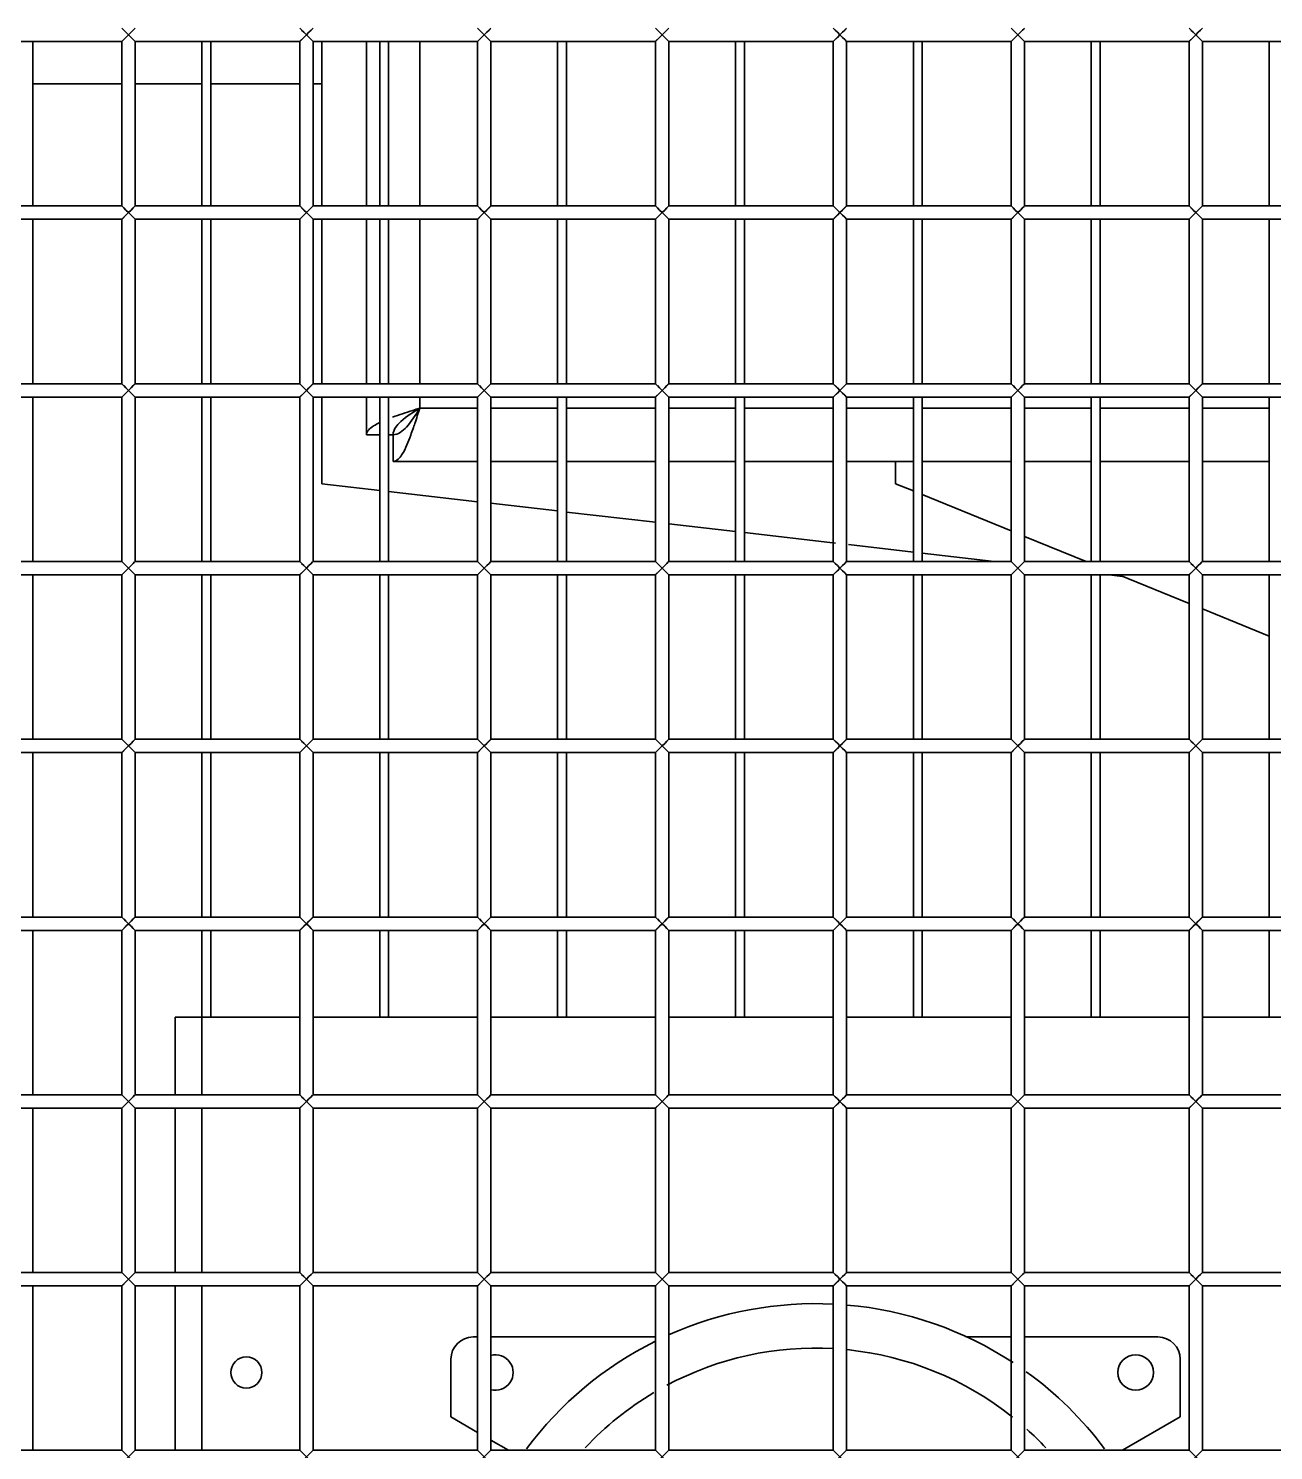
# Model space of a CAD drawing. Header units: millimetres. Extents: x 32496 to 166256, y 3504 to 23939.
# Drawn here: x 44707.6 to 44987.6, y 12470 to 12790 of the extents above; entities that cross this region are included whole.
import ezdxf

# ---------------------------------------------------------------- set-up
doc = ezdxf.new("R2010")
doc.units = ezdxf.units.MM
doc.layers.get('0').update_dxf_attribs({"lineweight": 35})

msp = doc.modelspace()

# ---------------------------------------------------------------- linework, layer by layer
at = {"linetype": 'Continuous'}
for p, q in [((44728.64, 12787.075), (44731.64, 12790.075)), ((44728.64, 12790.075), (44731.64, 12787.075)), ((44728.756, 12787.192), (44729.55, 12787.986)), ((44729.55, 12787.986), (44730.14, 12788.575)), ((44768.64, 12787.075), (44771.64, 12790.075)), ((44768.64, 12790.075), (44771.64, 12787.075)), ((44768.756, 12787.192), (44769.55, 12787.986)), ((44769.55, 12787.986), (44770.14, 12788.575)), ((44808.64, 12787.075), (44811.64, 12790.075)), ((44808.64, 12790.075), (44811.64, 12787.075)), ((44808.756, 12787.192), (44809.55, 12787.986)), ((44809.55, 12787.986), (44810.14, 12788.575)), ((44848.64, 12787.075), (44851.64, 12790.075)), ((44848.64, 12790.075), (44851.64, 12787.075)), ((44848.756, 12787.192), (44849.55, 12787.986)), ((44849.55, 12787.986), (44850.14, 12788.575)), ((44888.64, 12787.075), (44891.64, 12790.075)), ((44888.64, 12790.075), (44891.64, 12787.075)), ((44888.756, 12787.192), (44889.55, 12787.986)), ((44889.55, 12787.986), (44890.14, 12788.575)), ((44928.64, 12787.075), (44931.64, 12790.075)), ((44928.64, 12790.075), (44931.64, 12787.075)), ((44928.756, 12787.192), (44929.55, 12787.986)), ((44929.55, 12787.986), (44930.14, 12788.575)), ((44968.64, 12787.075), (44971.64, 12790.075)), ((44968.64, 12790.075), (44971.64, 12787.075)), ((44968.756, 12787.192), (44969.55, 12787.986)), ((44969.55, 12787.986), (44970.14, 12788.575)), ((44691.64, 12787.075), (44728.64, 12787.075)), ((44708.64, 12750.075), (44708.64, 12787.075)), ((44728.64, 12787.075), (44728.64, 12750.075)), ((44731.64, 12787.075), (44731.64, 12750.075)), ((44731.64, 12787.075), (44768.64, 12787.075)), ((44746.64, 12750.075), (44746.64, 12787.075)), ((44748.64, 12750.075), (44748.64, 12787.075)), ((44768.64, 12787.075), (44768.64, 12750.075)), ((44771.64, 12787.075), (44771.64, 12750.075)), ((44771.64, 12787.075), (44808.64, 12787.075)), ((44773.64, 12787.075), (44773.64, 12750.075)), ((44783.64, 12750.075), (44783.64, 12787.075)), ((44786.64, 12750.075), (44786.64, 12787.075)), ((44788.64, 12750.075), (44788.64, 12787.075)), ((44795.64, 12787.075), (44795.64, 12750.075)), ((44808.64, 12787.075), (44808.64, 12750.075)), ((44811.64, 12787.075), (44811.64, 12750.075)), ((44811.64, 12787.075), (44848.64, 12787.075)), ((44826.64, 12750.075), (44826.64, 12787.075)), ((44828.64, 12750.075), (44828.64, 12787.075)), ((44848.64, 12787.075), (44848.64, 12750.075)), ((44851.64, 12787.075), (44851.64, 12750.075)), ((44851.64, 12787.075), (44888.64, 12787.075)), ((44866.64, 12750.075), (44866.64, 12787.075)), ((44868.64, 12750.075), (44868.64, 12787.075)), ((44888.64, 12787.075), (44888.64, 12750.075)), ((44891.64, 12787.075), (44891.64, 12750.075)), ((44891.64, 12787.075), (44928.64, 12787.075)), ((44906.64, 12750.075), (44906.64, 12787.075)), ((44908.64, 12750.075), (44908.64, 12787.075)), ((44928.64, 12787.075), (44928.64, 12750.075)), ((44931.64, 12787.075), (44931.64, 12750.075)), ((44931.64, 12787.075), (44968.64, 12787.075)), ((44946.64, 12750.075), (44946.64, 12787.075)), ((44948.64, 12750.075), (44948.64, 12787.075)), ((44968.64, 12787.075), (44968.64, 12750.075)), ((44971.64, 12787.075), (44971.64, 12750.075)), ((44971.64, 12787.075), (45008.64, 12787.075)), ((44986.64, 12750.075), (44986.64, 12787.075)), ((44708.64, 12777.575), (44728.64, 12777.575)), ((44731.64, 12777.575), (44746.64, 12777.575)), ((44748.64, 12777.575), (44768.64, 12777.575)), ((44771.64, 12777.575), (44773.64, 12777.575)), ((44691.64, 12750.075), (44728.64, 12750.075)), ((44728.64, 12747.075), (44731.64, 12750.075)), ((44728.64, 12750.075), (44731.64, 12747.075)), ((44731.64, 12750.075), (44768.64, 12750.075)), ((44768.64, 12747.075), (44771.64, 12750.075)), ((44768.64, 12750.075), (44771.64, 12747.075)), ((44771.64, 12750.075), (44808.64, 12750.075)), ((44808.64, 12747.075), (44811.64, 12750.075)), ((44808.64, 12750.075), (44811.64, 12747.075)), ((44811.64, 12750.075), (44848.64, 12750.075)), ((44848.64, 12747.075), (44851.64, 12750.075)), ((44848.64, 12750.075), (44851.64, 12747.075)), ((44851.64, 12750.075), (44888.64, 12750.075)), ((44888.64, 12747.075), (44891.64, 12750.075)), ((44888.64, 12750.075), (44891.64, 12747.075)), ((44891.64, 12750.075), (44928.64, 12750.075)), ((44928.64, 12747.075), (44931.64, 12750.075)), ((44928.64, 12750.075), (44931.64, 12747.075)), ((44931.64, 12750.075), (44968.64, 12750.075)), ((44968.64, 12747.075), (44971.64, 12750.075)), ((44968.64, 12750.075), (44971.64, 12747.075)), ((44971.64, 12750.075), (45008.64, 12750.075)), ((44691.64, 12747.075), (44728.64, 12747.075)), ((44708.64, 12710.075), (44708.64, 12747.075)), ((44728.64, 12747.075), (44728.64, 12710.075)), ((44728.756, 12747.192), (44729.55, 12747.986)), ((44729.55, 12747.986), (44730.14, 12748.575)), ((44731.64, 12747.075), (44731.64, 12710.075)), ((44731.64, 12747.075), (44768.64, 12747.075)), ((44746.64, 12710.075), (44746.64, 12747.075)), ((44748.64, 12710.075), (44748.64, 12747.075)), ((44768.64, 12747.075), (44768.64, 12710.075)), ((44768.756, 12747.192), (44769.55, 12747.986)), ((44769.55, 12747.986), (44770.14, 12748.575)), ((44771.64, 12747.075), (44771.64, 12710.075)), ((44771.64, 12747.075), (44808.64, 12747.075)), ((44773.64, 12747.075), (44773.64, 12710.075)), ((44783.64, 12710.075), (44783.64, 12747.075)), ((44786.64, 12710.075), (44786.64, 12747.075)), ((44788.64, 12710.075), (44788.64, 12747.075)), ((44795.64, 12747.075), (44795.64, 12710.075)), ((44808.64, 12747.075), (44808.64, 12710.075)), ((44808.756, 12747.192), (44809.55, 12747.986)), ((44809.55, 12747.986), (44810.14, 12748.575)), ((44811.64, 12747.075), (44811.64, 12710.075)), ((44811.64, 12747.075), (44848.64, 12747.075)), ((44826.64, 12710.075), (44826.64, 12747.075)), ((44828.64, 12710.075), (44828.64, 12747.075)), ((44848.64, 12747.075), (44848.64, 12710.075)), ((44848.756, 12747.192), (44849.55, 12747.986)), ((44849.55, 12747.986), (44850.14, 12748.575)), ((44851.64, 12747.075), (44851.64, 12710.075)), ((44851.64, 12747.075), (44888.64, 12747.075)), ((44866.64, 12710.075), (44866.64, 12747.075)), ((44868.64, 12710.075), (44868.64, 12747.075)), ((44888.64, 12747.075), (44888.64, 12710.075)), ((44888.756, 12747.192), (44889.55, 12747.986)), ((44889.55, 12747.986), (44890.14, 12748.575)), ((44891.64, 12747.075), (44891.64, 12710.075)), ((44891.64, 12747.075), (44928.64, 12747.075)), ((44906.64, 12710.075), (44906.64, 12747.075)), ((44908.64, 12710.075), (44908.64, 12747.075)), ((44928.64, 12747.075), (44928.64, 12710.075)), ((44928.756, 12747.192), (44929.55, 12747.986)), ((44929.55, 12747.986), (44930.14, 12748.575)), ((44931.64, 12747.075), (44931.64, 12710.075)), ((44931.64, 12747.075), (44968.64, 12747.075)), ((44946.64, 12710.075), (44946.64, 12747.075)), ((44948.64, 12710.075), (44948.64, 12747.075)), ((44968.64, 12747.075), (44968.64, 12710.075)), ((44968.756, 12747.192), (44969.55, 12747.986)), ((44969.55, 12747.986), (44970.14, 12748.575)), ((44971.64, 12747.075), (44971.64, 12710.075)), ((44971.64, 12747.075), (45008.64, 12747.075)), ((44986.64, 12710.075), (44986.64, 12747.075)), ((44691.64, 12710.075), (44728.64, 12710.075)), ((44728.64, 12707.075), (44731.64, 12710.075)), ((44728.64, 12710.075), (44731.64, 12707.075)), ((44728.756, 12707.192), (44729.55, 12707.986)), ((44729.55, 12707.986), (44730.14, 12708.575)), ((44731.64, 12710.075), (44768.64, 12710.075)), ((44768.64, 12707.075), (44771.64, 12710.075)), ((44768.64, 12710.075), (44771.64, 12707.075)), ((44768.756, 12707.192), (44769.55, 12707.986)), ((44769.55, 12707.986), (44770.14, 12708.575)), ((44771.64, 12710.075), (44808.64, 12710.075)), ((44808.64, 12707.075), (44811.64, 12710.075)), ((44808.64, 12710.075), (44811.64, 12707.075)), ((44808.756, 12707.192), (44809.55, 12707.986)), ((44809.55, 12707.986), (44810.14, 12708.575)), ((44811.64, 12710.075), (44848.64, 12710.075)), ((44848.64, 12707.075), (44851.64, 12710.075)), ((44848.64, 12710.075), (44851.64, 12707.075)), ((44848.756, 12707.192), (44849.55, 12707.986)), ((44849.55, 12707.986), (44850.14, 12708.575)), ((44851.64, 12710.075), (44888.64, 12710.075)), ((44888.64, 12707.075), (44891.64, 12710.075)), ((44888.64, 12710.075), (44891.64, 12707.075)), ((44888.756, 12707.192), (44889.55, 12707.986)), ((44889.55, 12707.986), (44890.14, 12708.575)), ((44891.64, 12710.075), (44928.64, 12710.075)), ((44928.64, 12707.075), (44931.64, 12710.075)), ((44928.64, 12710.075), (44931.64, 12707.075)), ((44928.756, 12707.192), (44929.55, 12707.986)), ((44929.55, 12707.986), (44930.14, 12708.575)), ((44931.64, 12710.075), (44968.64, 12710.075)), ((44968.64, 12707.075), (44971.64, 12710.075)), ((44968.64, 12710.075), (44971.64, 12707.075)), ((44968.756, 12707.192), (44969.55, 12707.986)), ((44969.55, 12707.986), (44970.14, 12708.575)), ((44971.64, 12710.075), (45008.64, 12710.075)), ((44691.64, 12707.075), (44728.64, 12707.075)), ((44708.64, 12670.075), (44708.64, 12707.075)), ((44728.64, 12707.075), (44728.64, 12670.075)), ((44731.64, 12707.075), (44731.64, 12670.075)), ((44731.64, 12707.075), (44768.64, 12707.075)), ((44746.64, 12670.075), (44746.64, 12707.075)), ((44748.64, 12670.075), (44748.64, 12707.075)), ((44768.64, 12707.075), (44768.64, 12670.075)), ((44771.64, 12707.075), (44771.64, 12670.075)), ((44771.64, 12707.075), (44808.64, 12707.075)), ((44773.64, 12707.075), (44773.64, 12687.575)), ((44783.64, 12698.575), (44783.64, 12707.075)), ((44786.64, 12670.075), (44786.64, 12707.075)), ((44788.64, 12670.075), (44788.64, 12707.075)), ((44795.64, 12707.075), (44795.64, 12704.575)), ((44795.64, 12704.575), (44808.64, 12704.575)), ((44808.64, 12707.075), (44808.64, 12670.075)), ((44811.64, 12707.075), (44811.64, 12670.075)), ((44811.64, 12707.075), (44848.64, 12707.075)), ((44811.64, 12704.575), (44826.64, 12704.575)), ((44826.64, 12670.075), (44826.64, 12707.075)), ((44828.64, 12670.075), (44828.64, 12707.075)), ((44828.64, 12704.575), (44848.64, 12704.575)), ((44848.64, 12707.075), (44848.64, 12670.075)), ((44851.64, 12707.075), (44851.64, 12670.075)), ((44851.64, 12707.075), (44888.64, 12707.075)), ((44851.64, 12704.575), (44866.64, 12704.575)), ((44866.64, 12670.075), (44866.64, 12707.075)), ((44868.64, 12670.075), (44868.64, 12707.075)), ((44868.64, 12704.575), (44888.64, 12704.575)), ((44888.64, 12707.075), (44888.64, 12670.075)), ((44891.64, 12707.075), (44891.64, 12670.075)), ((44891.64, 12707.075), (44928.64, 12707.075)), ((44891.64, 12704.575), (44906.64, 12704.575)), ((44906.64, 12670.075), (44906.64, 12707.075)), ((44908.64, 12670.075), (44908.64, 12707.075)), ((44908.64, 12704.575), (44928.64, 12704.575)), ((44928.64, 12707.075), (44928.64, 12670.075)), ((44931.64, 12707.075), (44931.64, 12670.075)), ((44931.64, 12707.075), (44968.64, 12707.075)), ((44931.64, 12704.575), (44946.64, 12704.575)), ((44946.64, 12670.075), (44946.64, 12707.075)), ((44948.64, 12670.075), (44948.64, 12707.075)), ((44948.64, 12704.575), (44968.64, 12704.575)), ((44968.64, 12707.075), (44968.64, 12670.075)), ((44971.64, 12707.075), (44971.64, 12670.075)), ((44971.64, 12707.075), (45008.64, 12707.075)), ((44971.64, 12704.575), (44986.64, 12704.575)), ((44986.64, 12670.075), (44986.64, 12707.075)), ((44786.64, 12698.575), (44783.64, 12698.575)), ((44789.64, 12698.575), (44788.64, 12698.575)), ((44789.64, 12692.575), (44789.64, 12698.575)), ((44808.64, 12692.575), (44789.64, 12692.575)), ((44826.64, 12692.575), (44811.64, 12692.575)), ((44848.64, 12692.575), (44828.64, 12692.575)), ((44866.64, 12692.575), (44851.64, 12692.575)), ((44888.64, 12692.575), (44868.64, 12692.575)), ((44906.64, 12692.575), (44891.64, 12692.575)), ((44902.64, 12687.575), (44902.64, 12692.575)), ((44928.64, 12692.575), (44908.64, 12692.575)), ((44946.64, 12692.575), (44931.64, 12692.575)), ((44968.64, 12692.575), (44948.64, 12692.575)), ((44986.64, 12692.575), (44971.64, 12692.575)), ((44786.64, 12686.07), (44773.64, 12687.575)), ((44808.64, 12683.523), (44788.64, 12685.839)), ((44906.64, 12685.942), (44902.64, 12687.575)), ((44928.64, 12676.956), (44908.64, 12685.125)), ((44826.64, 12681.439), (44811.64, 12683.175)), ((44848.64, 12678.891), (44828.64, 12681.207)), ((44866.64, 12676.807), (44851.64, 12678.544)), ((44889.118, 12674.204), (44868.64, 12676.575)), ((44945.485, 12670.075), (44931.64, 12675.73)), ((44906.64, 12672.175), (44892.078, 12673.862)), ((44691.64, 12670.075), (44728.64, 12670.075)), ((44728.64, 12667.075), (44731.64, 12670.075)), ((44728.64, 12670.075), (44731.64, 12667.075)), ((44731.64, 12670.075), (44768.64, 12670.075)), ((44768.64, 12667.075), (44771.64, 12670.075)), ((44768.64, 12670.075), (44771.64, 12667.075)), ((44771.64, 12670.075), (44808.64, 12670.075)), ((44808.64, 12667.075), (44811.64, 12670.075)), ((44808.64, 12670.075), (44811.64, 12667.075)), ((44811.64, 12670.075), (44848.64, 12670.075)), ((44848.64, 12667.075), (44851.64, 12670.075)), ((44848.64, 12670.075), (44851.64, 12667.075)), ((44851.64, 12670.075), (44888.64, 12670.075)), ((44888.64, 12667.075), (44891.64, 12670.075)), ((44888.64, 12670.075), (44891.64, 12667.075)), ((44891.64, 12670.075), (44928.64, 12670.075)), ((44924.776, 12670.075), (44908.64, 12671.944)), ((44928.64, 12667.075), (44931.64, 12670.075)), ((44928.64, 12670.075), (44931.64, 12667.075)), ((44931.64, 12670.075), (44968.64, 12670.075)), ((44968.64, 12667.075), (44971.64, 12670.075)), ((44968.64, 12670.075), (44971.64, 12667.075)), ((44971.64, 12670.075), (45008.64, 12670.075)), ((44691.64, 12667.075), (44728.64, 12667.075)), ((44708.64, 12630.075), (44708.64, 12667.075)), ((44728.64, 12667.075), (44728.64, 12630.075)), ((44728.756, 12667.192), (44729.55, 12667.986)), ((44729.55, 12667.986), (44730.14, 12668.575)), ((44731.64, 12667.075), (44731.64, 12630.075)), ((44731.64, 12667.075), (44768.64, 12667.075)), ((44746.64, 12630.075), (44746.64, 12667.075)), ((44748.64, 12630.075), (44748.64, 12667.075)), ((44768.64, 12667.075), (44768.64, 12630.075)), ((44768.756, 12667.192), (44769.55, 12667.986)), ((44769.55, 12667.986), (44770.14, 12668.575)), ((44771.64, 12667.075), (44771.64, 12630.075)), ((44771.64, 12667.075), (44808.64, 12667.075)), ((44786.64, 12630.075), (44786.64, 12667.075)), ((44788.64, 12630.075), (44788.64, 12667.075)), ((44808.64, 12667.075), (44808.64, 12630.075)), ((44808.756, 12667.192), (44809.55, 12667.986)), ((44809.55, 12667.986), (44810.14, 12668.575)), ((44811.64, 12667.075), (44811.64, 12630.075)), ((44811.64, 12667.075), (44848.64, 12667.075)), ((44826.64, 12630.075), (44826.64, 12667.075)), ((44828.64, 12630.075), (44828.64, 12667.075)), ((44848.64, 12667.075), (44848.64, 12630.075)), ((44848.756, 12667.192), (44849.55, 12667.986)), ((44849.55, 12667.986), (44850.14, 12668.575)), ((44851.64, 12667.075), (44851.64, 12630.075)), ((44851.64, 12667.075), (44888.64, 12667.075)), ((44866.64, 12630.075), (44866.64, 12667.075)), ((44868.64, 12630.075), (44868.64, 12667.075)), ((44888.64, 12667.075), (44888.64, 12630.075)), ((44888.756, 12667.192), (44889.55, 12667.986)), ((44889.55, 12667.986), (44890.14, 12668.575)), ((44891.64, 12667.075), (44891.64, 12630.075)), ((44891.64, 12667.075), (44928.64, 12667.075)), ((44906.64, 12630.075), (44906.64, 12667.075)), ((44908.64, 12630.075), (44908.64, 12667.075)), ((44928.64, 12667.075), (44928.64, 12630.075)), ((44928.756, 12667.192), (44929.55, 12667.986)), ((44929.55, 12667.986), (44930.14, 12668.575)), ((44931.64, 12667.075), (44931.64, 12630.075)), ((44931.64, 12667.075), (44968.64, 12667.075)), ((44946.64, 12630.075), (44946.64, 12667.075)), ((44948.64, 12630.075), (44948.64, 12667.075)), ((44953.678, 12666.729), (44950.685, 12667.075)), ((44968.64, 12660.618), (44952.829, 12667.075)), ((44968.64, 12667.075), (44968.64, 12630.075)), ((44968.756, 12667.192), (44969.55, 12667.986)), ((44969.55, 12667.986), (44970.14, 12668.575)), ((44971.64, 12667.075), (44971.64, 12630.075)), ((44971.64, 12667.075), (45008.64, 12667.075)), ((44986.64, 12630.075), (44986.64, 12667.075)), ((44986.64, 12653.266), (44971.64, 12659.392)), ((44691.64, 12630.075), (44728.64, 12630.075)), ((44728.64, 12627.075), (44731.64, 12630.075)), ((44728.64, 12630.075), (44731.64, 12627.075)), ((44728.756, 12627.192), (44729.55, 12627.986)), ((44729.55, 12627.986), (44730.14, 12628.575)), ((44731.64, 12630.075), (44768.64, 12630.075)), ((44768.64, 12627.075), (44771.64, 12630.075)), ((44768.64, 12630.075), (44771.64, 12627.075)), ((44768.756, 12627.192), (44769.55, 12627.986)), ((44769.55, 12627.986), (44770.14, 12628.575)), ((44771.64, 12630.075), (44808.64, 12630.075)), ((44808.64, 12627.075), (44811.64, 12630.075)), ((44808.64, 12630.075), (44811.64, 12627.075)), ((44808.756, 12627.192), (44809.55, 12627.986)), ((44809.55, 12627.986), (44810.14, 12628.575)), ((44811.64, 12630.075), (44848.64, 12630.075)), ((44848.64, 12627.075), (44851.64, 12630.075)), ((44848.64, 12630.075), (44851.64, 12627.075)), ((44848.756, 12627.192), (44849.55, 12627.986)), ((44849.55, 12627.986), (44850.14, 12628.575)), ((44851.64, 12630.075), (44888.64, 12630.075)), ((44888.64, 12627.075), (44891.64, 12630.075)), ((44888.64, 12630.075), (44891.64, 12627.075)), ((44888.756, 12627.192), (44889.55, 12627.986)), ((44889.55, 12627.986), (44890.14, 12628.575)), ((44891.64, 12630.075), (44928.64, 12630.075)), ((44928.64, 12627.075), (44931.64, 12630.075)), ((44928.64, 12630.075), (44931.64, 12627.075)), ((44928.756, 12627.192), (44929.55, 12627.986)), ((44929.55, 12627.986), (44930.14, 12628.575)), ((44931.64, 12630.075), (44968.64, 12630.075)), ((44968.64, 12627.075), (44971.64, 12630.075)), ((44968.64, 12630.075), (44971.64, 12627.075)), ((44968.756, 12627.192), (44969.55, 12627.986)), ((44969.55, 12627.986), (44970.14, 12628.575)), ((44971.64, 12630.075), (45008.64, 12630.075)), ((44691.64, 12627.075), (44728.64, 12627.075)), ((44708.64, 12590.075), (44708.64, 12627.075)), ((44728.64, 12627.075), (44728.64, 12590.075)), ((44731.64, 12627.075), (44731.64, 12590.075)), ((44731.64, 12627.075), (44768.64, 12627.075)), ((44746.64, 12590.075), (44746.64, 12627.075)), ((44748.64, 12590.075), (44748.64, 12627.075)), ((44768.64, 12627.075), (44768.64, 12590.075)), ((44771.64, 12627.075), (44771.64, 12590.075)), ((44771.64, 12627.075), (44808.64, 12627.075)), ((44786.64, 12590.075), (44786.64, 12627.075)), ((44788.64, 12590.075), (44788.64, 12627.075)), ((44808.64, 12627.075), (44808.64, 12590.075)), ((44811.64, 12627.075), (44811.64, 12590.075)), ((44811.64, 12627.075), (44848.64, 12627.075)), ((44826.64, 12590.075), (44826.64, 12627.075)), ((44828.64, 12590.075), (44828.64, 12627.075)), ((44848.64, 12627.075), (44848.64, 12590.075)), ((44851.64, 12627.075), (44851.64, 12590.075)), ((44851.64, 12627.075), (44888.64, 12627.075)), ((44866.64, 12590.075), (44866.64, 12627.075)), ((44868.64, 12590.075), (44868.64, 12627.075)), ((44888.64, 12627.075), (44888.64, 12590.075)), ((44891.64, 12627.075), (44891.64, 12590.075)), ((44891.64, 12627.075), (44928.64, 12627.075)), ((44906.64, 12590.075), (44906.64, 12627.075)), ((44908.64, 12590.075), (44908.64, 12627.075)), ((44928.64, 12627.075), (44928.64, 12590.075)), ((44931.64, 12627.075), (44931.64, 12590.075)), ((44931.64, 12627.075), (44968.64, 12627.075)), ((44946.64, 12590.075), (44946.64, 12627.075)), ((44948.64, 12590.075), (44948.64, 12627.075)), ((44968.64, 12627.075), (44968.64, 12590.075)), ((44971.64, 12627.075), (44971.64, 12590.075)), ((44971.64, 12627.075), (45008.64, 12627.075)), ((44986.64, 12590.075), (44986.64, 12627.075)), ((44691.64, 12590.075), (44728.64, 12590.075)), ((44728.64, 12587.075), (44731.64, 12590.075)), ((44728.64, 12590.075), (44731.64, 12587.075)), ((44731.64, 12590.075), (44768.64, 12590.075)), ((44768.64, 12587.075), (44771.64, 12590.075)), ((44768.64, 12590.075), (44771.64, 12587.075)), ((44771.64, 12590.075), (44808.64, 12590.075)), ((44808.64, 12587.075), (44811.64, 12590.075)), ((44808.64, 12590.075), (44811.64, 12587.075)), ((44811.64, 12590.075), (44848.64, 12590.075)), ((44848.64, 12587.075), (44851.64, 12590.075)), ((44848.64, 12590.075), (44851.64, 12587.075)), ((44851.64, 12590.075), (44888.64, 12590.075)), ((44888.64, 12587.075), (44891.64, 12590.075)), ((44888.64, 12590.075), (44891.64, 12587.075)), ((44891.64, 12590.075), (44928.64, 12590.075)), ((44928.64, 12587.075), (44931.64, 12590.075)), ((44928.64, 12590.075), (44931.64, 12587.075)), ((44931.64, 12590.075), (44968.64, 12590.075)), ((44968.64, 12587.075), (44971.64, 12590.075)), ((44968.64, 12590.075), (44971.64, 12587.075)), ((44971.64, 12590.075), (45008.64, 12590.075)), ((44691.64, 12587.075), (44728.64, 12587.075)), ((44708.64, 12550.075), (44708.64, 12587.075)), ((44728.64, 12587.075), (44728.64, 12550.075)), ((44728.756, 12587.192), (44729.55, 12587.986)), ((44729.55, 12587.986), (44730.14, 12588.575)), ((44731.64, 12587.075), (44731.64, 12550.075)), ((44731.64, 12587.075), (44768.64, 12587.075)), ((44746.64, 12567.575), (44746.64, 12587.075)), ((44748.64, 12567.575), (44748.64, 12587.075)), ((44768.64, 12587.075), (44768.64, 12550.075)), ((44768.756, 12587.192), (44769.55, 12587.986)), ((44769.55, 12587.986), (44770.14, 12588.575)), ((44771.64, 12587.075), (44771.64, 12550.075)), ((44771.64, 12587.075), (44808.64, 12587.075)), ((44786.64, 12567.575), (44786.64, 12587.075)), ((44788.64, 12567.575), (44788.64, 12587.075)), ((44808.64, 12587.075), (44808.64, 12550.075)), ((44808.756, 12587.192), (44809.55, 12587.986)), ((44809.55, 12587.986), (44810.14, 12588.575)), ((44811.64, 12587.075), (44811.64, 12550.075)), ((44811.64, 12587.075), (44848.64, 12587.075)), ((44826.64, 12567.575), (44826.64, 12587.075)), ((44828.64, 12567.575), (44828.64, 12587.075)), ((44848.64, 12587.075), (44848.64, 12550.075)), ((44848.756, 12587.192), (44849.55, 12587.986)), ((44849.55, 12587.986), (44850.14, 12588.575)), ((44851.64, 12587.075), (44851.64, 12550.075)), ((44851.64, 12587.075), (44888.64, 12587.075)), ((44866.64, 12567.575), (44866.64, 12587.075)), ((44868.64, 12567.575), (44868.64, 12587.075)), ((44888.64, 12587.075), (44888.64, 12550.075)), ((44888.756, 12587.192), (44889.55, 12587.986)), ((44889.55, 12587.986), (44890.14, 12588.575)), ((44891.64, 12587.075), (44891.64, 12550.075)), ((44891.64, 12587.075), (44928.64, 12587.075)), ((44906.64, 12567.575), (44906.64, 12587.075)), ((44908.64, 12567.575), (44908.64, 12587.075)), ((44928.64, 12587.075), (44928.64, 12550.075)), ((44928.756, 12587.192), (44929.55, 12587.986)), ((44929.55, 12587.986), (44930.14, 12588.575)), ((44931.64, 12587.075), (44931.64, 12550.075)), ((44931.64, 12587.075), (44968.64, 12587.075)), ((44946.64, 12567.575), (44946.64, 12587.075)), ((44948.64, 12567.575), (44948.64, 12587.075)), ((44968.64, 12587.075), (44968.64, 12550.075)), ((44968.756, 12587.192), (44969.55, 12587.986)), ((44969.55, 12587.986), (44970.14, 12588.575)), ((44971.64, 12587.075), (44971.64, 12550.075)), ((44971.64, 12587.075), (45008.64, 12587.075)), ((44986.64, 12567.575), (44986.64, 12587.075)), ((44740.64, 12567.575), (44740.64, 12550.075)), ((44768.64, 12567.575), (44740.64, 12567.575)), ((44746.64, 12567.575), (44746.64, 12550.075)), ((44808.64, 12567.575), (44771.64, 12567.575)), ((44848.64, 12567.575), (44811.64, 12567.575)), ((44888.64, 12567.575), (44851.64, 12567.575)), ((44928.64, 12567.575), (44891.64, 12567.575)), ((44968.64, 12567.575), (44931.64, 12567.575)), ((45008.64, 12567.575), (44971.64, 12567.575)), ((44691.64, 12550.075), (44728.64, 12550.075)), ((44728.64, 12547.075), (44731.64, 12550.075)), ((44728.64, 12550.075), (44731.64, 12547.075)), ((44728.756, 12547.192), (44729.55, 12547.986)), ((44729.55, 12547.986), (44730.14, 12548.575)), ((44731.64, 12550.075), (44768.64, 12550.075)), ((44768.64, 12547.075), (44771.64, 12550.075)), ((44768.64, 12550.075), (44771.64, 12547.075)), ((44768.756, 12547.192), (44769.55, 12547.986)), ((44769.55, 12547.986), (44770.14, 12548.575)), ((44771.64, 12550.075), (44808.64, 12550.075)), ((44808.64, 12547.075), (44811.64, 12550.075)), ((44808.64, 12550.075), (44811.64, 12547.075)), ((44808.756, 12547.192), (44809.55, 12547.986)), ((44809.55, 12547.986), (44810.14, 12548.575)), ((44811.64, 12550.075), (44848.64, 12550.075)), ((44848.64, 12547.075), (44851.64, 12550.075)), ((44848.64, 12550.075), (44851.64, 12547.075)), ((44848.756, 12547.192), (44849.55, 12547.986)), ((44849.55, 12547.986), (44850.14, 12548.575)), ((44851.64, 12550.075), (44888.64, 12550.075)), ((44888.64, 12547.075), (44891.64, 12550.075)), ((44888.64, 12550.075), (44891.64, 12547.075)), ((44888.756, 12547.192), (44889.55, 12547.986)), ((44889.55, 12547.986), (44890.14, 12548.575)), ((44891.64, 12550.075), (44928.64, 12550.075)), ((44928.64, 12547.075), (44931.64, 12550.075)), ((44928.64, 12550.075), (44931.64, 12547.075)), ((44928.756, 12547.192), (44929.55, 12547.986)), ((44929.55, 12547.986), (44930.14, 12548.575)), ((44931.64, 12550.075), (44968.64, 12550.075)), ((44968.64, 12547.075), (44971.64, 12550.075)), ((44968.64, 12550.075), (44971.64, 12547.075)), ((44968.756, 12547.192), (44969.55, 12547.986)), ((44969.55, 12547.986), (44970.14, 12548.575)), ((44971.64, 12550.075), (45008.64, 12550.075)), ((44691.64, 12547.075), (44728.64, 12547.075)), ((44708.64, 12510.075), (44708.64, 12547.075)), ((44728.64, 12547.075), (44728.64, 12510.075)), ((44731.64, 12547.075), (44731.64, 12510.075)), ((44731.64, 12547.075), (44768.64, 12547.075)), ((44740.64, 12547.075), (44740.64, 12510.075)), ((44746.64, 12547.075), (44746.64, 12510.075)), ((44768.64, 12547.075), (44768.64, 12510.075)), ((44771.64, 12547.075), (44771.64, 12510.075)), ((44771.64, 12547.075), (44808.64, 12547.075)), ((44808.64, 12547.075), (44808.64, 12510.075)), ((44811.64, 12547.075), (44811.64, 12510.075)), ((44811.64, 12547.075), (44848.64, 12547.075)), ((44848.64, 12547.075), (44848.64, 12510.075)), ((44851.64, 12547.075), (44851.64, 12510.075)), ((44851.64, 12547.075), (44888.64, 12547.075)), ((44888.64, 12547.075), (44888.64, 12510.075)), ((44891.64, 12547.075), (44891.64, 12510.075)), ((44891.64, 12547.075), (44928.64, 12547.075)), ((44928.64, 12547.075), (44928.64, 12510.075)), ((44931.64, 12547.075), (44931.64, 12510.075)), ((44931.64, 12547.075), (44968.64, 12547.075)), ((44968.64, 12547.075), (44968.64, 12510.075)), ((44971.64, 12547.075), (44971.64, 12510.075)), ((44971.64, 12547.075), (45008.64, 12547.075)), ((44691.64, 12510.075), (44728.64, 12510.075)), ((44728.64, 12507.075), (44731.64, 12510.075)), ((44728.64, 12510.075), (44731.64, 12507.075)), ((44731.64, 12510.075), (44768.64, 12510.075)), ((44768.64, 12507.075), (44771.64, 12510.075)), ((44768.64, 12510.075), (44771.64, 12507.075)), ((44771.64, 12510.075), (44808.64, 12510.075)), ((44808.64, 12507.075), (44811.64, 12510.075)), ((44808.64, 12510.075), (44811.64, 12507.075)), ((44811.64, 12510.075), (44848.64, 12510.075)), ((44848.64, 12507.075), (44851.64, 12510.075)), ((44848.64, 12510.075), (44851.64, 12507.075)), ((44851.64, 12510.075), (44888.64, 12510.075)), ((44888.64, 12507.075), (44891.64, 12510.075)), ((44888.64, 12510.075), (44891.64, 12507.075)), ((44891.64, 12510.075), (44928.64, 12510.075)), ((44928.64, 12507.075), (44931.64, 12510.075)), ((44928.64, 12510.075), (44931.64, 12507.075)), ((44931.64, 12510.075), (44968.64, 12510.075)), ((44968.64, 12507.075), (44971.64, 12510.075)), ((44968.64, 12510.075), (44971.64, 12507.075)), ((44971.64, 12510.075), (45008.64, 12510.075)), ((44691.64, 12507.075), (44728.64, 12507.075)), ((44708.64, 12470.075), (44708.64, 12507.075)), ((44728.64, 12507.075), (44728.64, 12470.075)), ((44728.756, 12507.192), (44729.55, 12507.986)), ((44729.55, 12507.986), (44730.14, 12508.575)), ((44731.64, 12507.075), (44731.64, 12470.075)), ((44731.64, 12507.075), (44768.64, 12507.075)), ((44740.64, 12507.075), (44740.64, 12470.075)), ((44746.64, 12507.075), (44746.64, 12470.075)), ((44768.64, 12507.075), (44768.64, 12470.075)), ((44768.756, 12507.192), (44769.55, 12507.986)), ((44769.55, 12507.986), (44770.14, 12508.575)), ((44771.64, 12507.075), (44771.64, 12470.075)), ((44771.64, 12507.075), (44808.64, 12507.075)), ((44808.64, 12507.075), (44808.64, 12470.075)), ((44808.756, 12507.192), (44809.55, 12507.986)), ((44809.55, 12507.986), (44810.14, 12508.575)), ((44811.64, 12507.075), (44811.64, 12470.075)), ((44811.64, 12507.075), (44848.64, 12507.075)), ((44848.64, 12507.075), (44848.64, 12470.075)), ((44848.756, 12507.192), (44849.55, 12507.986)), ((44849.55, 12507.986), (44850.14, 12508.575)), ((44851.64, 12507.075), (44851.64, 12470.075)), ((44851.64, 12507.075), (44888.64, 12507.075)), ((44888.64, 12507.075), (44888.64, 12470.075)), ((44888.756, 12507.192), (44889.55, 12507.986)), ((44889.55, 12507.986), (44890.14, 12508.575)), ((44891.64, 12507.075), (44891.64, 12470.075)), ((44891.64, 12507.075), (44928.64, 12507.075)), ((44928.64, 12507.075), (44928.64, 12470.075)), ((44928.756, 12507.192), (44929.55, 12507.986)), ((44929.55, 12507.986), (44930.14, 12508.575)), ((44931.64, 12507.075), (44931.64, 12470.075)), ((44931.64, 12507.075), (44968.64, 12507.075)), ((44968.64, 12507.075), (44968.64, 12470.075)), ((44968.756, 12507.192), (44969.55, 12507.986)), ((44969.55, 12507.986), (44970.14, 12508.575)), ((44971.64, 12507.075), (44971.64, 12470.075)), ((44971.64, 12507.075), (45008.64, 12507.075)), ((44808.64, 12495.575), (44807.64, 12495.575)), ((44848.64, 12495.575), (44811.64, 12495.575)), ((44928.64, 12495.575), (44918.468, 12495.575)), ((44961.64, 12495.575), (44931.64, 12495.575)), ((44802.64, 12477.575), (44802.64, 12490.575)), ((44966.64, 12490.575), (44966.64, 12477.575)), ((44808.64, 12474.111), (44802.64, 12477.575)), ((44966.64, 12477.575), (44953.649, 12470.075)), ((44815.63, 12470.075), (44811.64, 12472.379)), ((44691.64, 12470.075), (44728.64, 12470.075)), ((44728.64, 12467.075), (44731.64, 12470.075)), ((44728.64, 12470.075), (44731.64, 12467.075)), ((44731.64, 12470.075), (44768.64, 12470.075)), ((44768.64, 12467.075), (44771.64, 12470.075)), ((44768.64, 12470.075), (44771.64, 12467.075)), ((44771.64, 12470.075), (44808.64, 12470.075)), ((44808.64, 12467.075), (44811.64, 12470.075)), ((44808.64, 12470.075), (44811.64, 12467.075)), ((44811.64, 12470.075), (44848.64, 12470.075)), ((44848.64, 12467.075), (44851.64, 12470.075)), ((44848.64, 12470.075), (44851.64, 12467.075)), ((44851.64, 12470.075), (44888.64, 12470.075)), ((44888.64, 12467.075), (44891.64, 12470.075)), ((44888.64, 12470.075), (44891.64, 12467.075)), ((44891.64, 12470.075), (44928.64, 12470.075)), ((44928.64, 12467.075), (44931.64, 12470.075)), ((44928.64, 12470.075), (44931.64, 12467.075)), ((44931.64, 12470.075), (44968.64, 12470.075)), ((44968.64, 12467.075), (44971.64, 12470.075)), ((44968.64, 12470.075), (44971.64, 12467.075)), ((44971.64, 12470.075), (45008.64, 12470.075))]:
    msp.add_line(p, q, dxfattribs=at)
for points in [[(44730.14, 12788.575), (44729.553, 12789.162), (44729.077, 12789.638)], [(44731.524, 12789.96), (44731.209, 12789.645), (44730.72, 12789.155), (44730.14, 12788.575)], [(44730.14, 12788.575), (44730.731, 12787.985), (44731.2, 12787.515), (44731.64, 12787.075)], [(44770.14, 12788.575), (44769.553, 12789.162), (44769.077, 12789.638)], [(44771.524, 12789.96), (44771.209, 12789.645), (44770.72, 12789.155), (44770.14, 12788.575)], [(44770.14, 12788.575), (44770.731, 12787.985), (44771.2, 12787.515), (44771.64, 12787.075)], [(44810.14, 12788.575), (44809.553, 12789.162), (44809.077, 12789.638)], [(44811.524, 12789.96), (44811.209, 12789.645), (44810.72, 12789.155), (44810.14, 12788.575)], [(44810.14, 12788.575), (44810.731, 12787.985), (44811.2, 12787.515), (44811.64, 12787.075)], [(44850.14, 12788.575), (44849.553, 12789.162), (44849.077, 12789.638)], [(44851.524, 12789.96), (44851.209, 12789.645), (44850.72, 12789.155), (44850.14, 12788.575)], [(44850.14, 12788.575), (44850.731, 12787.985), (44851.2, 12787.515), (44851.64, 12787.075)], [(44890.14, 12788.575), (44889.553, 12789.162), (44889.077, 12789.638)], [(44891.524, 12789.96), (44891.209, 12789.645), (44890.72, 12789.155), (44890.14, 12788.575)], [(44890.14, 12788.575), (44890.731, 12787.985), (44891.2, 12787.515), (44891.64, 12787.075)], [(44930.14, 12788.575), (44929.553, 12789.162), (44929.077, 12789.638)], [(44931.524, 12789.96), (44931.209, 12789.645), (44930.72, 12789.155), (44930.14, 12788.575)], [(44930.14, 12788.575), (44930.731, 12787.985), (44931.2, 12787.515), (44931.64, 12787.075)], [(44970.14, 12788.575), (44969.553, 12789.162), (44969.077, 12789.638)], [(44971.524, 12789.96), (44971.209, 12789.645), (44970.72, 12789.155), (44970.14, 12788.575)], [(44970.14, 12788.575), (44970.731, 12787.985), (44971.2, 12787.515), (44971.64, 12787.075)], [(44730.14, 12748.575), (44729.553, 12749.162), (44729.077, 12749.638)], [(44731.524, 12749.96), (44731.209, 12749.645), (44730.72, 12749.155), (44730.14, 12748.575)], [(44770.14, 12748.575), (44769.553, 12749.162), (44769.077, 12749.638)], [(44771.524, 12749.96), (44771.209, 12749.645), (44770.72, 12749.155), (44770.14, 12748.575)], [(44810.14, 12748.575), (44809.553, 12749.162), (44809.077, 12749.638)], [(44811.524, 12749.96), (44811.209, 12749.645), (44810.72, 12749.155), (44810.14, 12748.575)], [(44850.14, 12748.575), (44849.553, 12749.162), (44849.077, 12749.638)], [(44851.524, 12749.96), (44851.209, 12749.645), (44850.72, 12749.155), (44850.14, 12748.575)], [(44890.14, 12748.575), (44889.553, 12749.162), (44889.077, 12749.638)], [(44891.524, 12749.96), (44891.209, 12749.645), (44890.72, 12749.155), (44890.14, 12748.575)], [(44930.14, 12748.575), (44929.553, 12749.162), (44929.077, 12749.638)], [(44931.524, 12749.96), (44931.209, 12749.645), (44930.72, 12749.155), (44930.14, 12748.575)], [(44970.14, 12748.575), (44969.553, 12749.162), (44969.077, 12749.638)], [(44971.524, 12749.96), (44971.209, 12749.645), (44970.72, 12749.155), (44970.14, 12748.575)], [(44730.14, 12748.575), (44730.731, 12747.985), (44731.2, 12747.515), (44731.64, 12747.075)], [(44770.14, 12748.575), (44770.731, 12747.985), (44771.2, 12747.515), (44771.64, 12747.075)], [(44810.14, 12748.575), (44810.731, 12747.985), (44811.2, 12747.515), (44811.64, 12747.075)], [(44850.14, 12748.575), (44850.731, 12747.985), (44851.2, 12747.515), (44851.64, 12747.075)], [(44890.14, 12748.575), (44890.731, 12747.985), (44891.2, 12747.515), (44891.64, 12747.075)], [(44930.14, 12748.575), (44930.731, 12747.985), (44931.2, 12747.515), (44931.64, 12747.075)], [(44970.14, 12748.575), (44970.731, 12747.985), (44971.2, 12747.515), (44971.64, 12747.075)], [(44730.14, 12708.575), (44729.553, 12709.162), (44729.077, 12709.638)], [(44731.524, 12709.96), (44731.209, 12709.645), (44730.72, 12709.155), (44730.14, 12708.575)], [(44730.14, 12708.575), (44730.731, 12707.985), (44731.2, 12707.515), (44731.64, 12707.075)], [(44770.14, 12708.575), (44769.553, 12709.162), (44769.077, 12709.638)], [(44771.524, 12709.96), (44771.209, 12709.645), (44770.72, 12709.155), (44770.14, 12708.575)], [(44770.14, 12708.575), (44770.731, 12707.985), (44771.2, 12707.515), (44771.64, 12707.075)], [(44810.14, 12708.575), (44809.553, 12709.162), (44809.077, 12709.638)], [(44811.524, 12709.96), (44811.209, 12709.645), (44810.72, 12709.155), (44810.14, 12708.575)], [(44810.14, 12708.575), (44810.731, 12707.985), (44811.2, 12707.515), (44811.64, 12707.075)], [(44850.14, 12708.575), (44849.553, 12709.162), (44849.077, 12709.638)], [(44851.524, 12709.96), (44851.209, 12709.645), (44850.72, 12709.155), (44850.14, 12708.575)], [(44850.14, 12708.575), (44850.731, 12707.985), (44851.2, 12707.515), (44851.64, 12707.075)], [(44890.14, 12708.575), (44889.553, 12709.162), (44889.077, 12709.638)], [(44891.524, 12709.96), (44891.209, 12709.645), (44890.72, 12709.155), (44890.14, 12708.575)], [(44890.14, 12708.575), (44890.731, 12707.985), (44891.2, 12707.515), (44891.64, 12707.075)], [(44930.14, 12708.575), (44929.553, 12709.162), (44929.077, 12709.638)], [(44931.524, 12709.96), (44931.209, 12709.645), (44930.72, 12709.155), (44930.14, 12708.575)], [(44930.14, 12708.575), (44930.731, 12707.985), (44931.2, 12707.515), (44931.64, 12707.075)], [(44970.14, 12708.575), (44969.553, 12709.162), (44969.077, 12709.638)], [(44971.524, 12709.96), (44971.209, 12709.645), (44970.72, 12709.155), (44970.14, 12708.575)], [(44970.14, 12708.575), (44970.731, 12707.985), (44971.2, 12707.515), (44971.64, 12707.075)], [(44730.14, 12668.575), (44729.553, 12669.162), (44729.077, 12669.638)], [(44731.524, 12669.96), (44731.209, 12669.645), (44730.72, 12669.155), (44730.14, 12668.575)], [(44770.14, 12668.575), (44769.553, 12669.162), (44769.077, 12669.638)], [(44771.524, 12669.96), (44771.209, 12669.645), (44770.72, 12669.155), (44770.14, 12668.575)], [(44810.14, 12668.575), (44809.553, 12669.162), (44809.077, 12669.638)], [(44811.524, 12669.96), (44811.209, 12669.645), (44810.72, 12669.155), (44810.14, 12668.575)], [(44850.14, 12668.575), (44849.553, 12669.162), (44849.077, 12669.638)], [(44851.524, 12669.96), (44851.209, 12669.645), (44850.72, 12669.155), (44850.14, 12668.575)], [(44890.14, 12668.575), (44889.553, 12669.162), (44889.077, 12669.638)], [(44891.524, 12669.96), (44891.209, 12669.645), (44890.72, 12669.155), (44890.14, 12668.575)], [(44930.14, 12668.575), (44929.553, 12669.162), (44929.077, 12669.638)], [(44931.524, 12669.96), (44931.209, 12669.645), (44930.72, 12669.155), (44930.14, 12668.575)], [(44970.14, 12668.575), (44969.553, 12669.162), (44969.077, 12669.638)], [(44971.524, 12669.96), (44971.209, 12669.645), (44970.72, 12669.155), (44970.14, 12668.575)], [(44730.14, 12668.575), (44730.731, 12667.985), (44731.2, 12667.515), (44731.64, 12667.075)], [(44770.14, 12668.575), (44770.731, 12667.985), (44771.2, 12667.515), (44771.64, 12667.075)], [(44810.14, 12668.575), (44810.731, 12667.985), (44811.2, 12667.515), (44811.64, 12667.075)], [(44850.14, 12668.575), (44850.731, 12667.985), (44851.2, 12667.515), (44851.64, 12667.075)], [(44890.14, 12668.575), (44890.731, 12667.985), (44891.2, 12667.515), (44891.64, 12667.075)], [(44930.14, 12668.575), (44930.731, 12667.985), (44931.2, 12667.515), (44931.64, 12667.075)], [(44970.14, 12668.575), (44970.731, 12667.985), (44971.2, 12667.515), (44971.64, 12667.075)], [(44730.14, 12628.575), (44729.553, 12629.162), (44729.077, 12629.638)], [(44731.524, 12629.96), (44731.209, 12629.645), (44730.72, 12629.155), (44730.14, 12628.575)], [(44730.14, 12628.575), (44730.731, 12627.985), (44731.2, 12627.515), (44731.64, 12627.075)], [(44770.14, 12628.575), (44769.553, 12629.162), (44769.077, 12629.638)], [(44771.524, 12629.96), (44771.209, 12629.645), (44770.72, 12629.155), (44770.14, 12628.575)], [(44770.14, 12628.575), (44770.731, 12627.985), (44771.2, 12627.515), (44771.64, 12627.075)], [(44810.14, 12628.575), (44809.553, 12629.162), (44809.077, 12629.638)], [(44811.524, 12629.96), (44811.209, 12629.645), (44810.72, 12629.155), (44810.14, 12628.575)], [(44810.14, 12628.575), (44810.731, 12627.985), (44811.2, 12627.515), (44811.64, 12627.075)], [(44850.14, 12628.575), (44849.553, 12629.162), (44849.077, 12629.638)], [(44851.524, 12629.96), (44851.209, 12629.645), (44850.72, 12629.155), (44850.14, 12628.575)], [(44850.14, 12628.575), (44850.731, 12627.985), (44851.2, 12627.515), (44851.64, 12627.075)], [(44890.14, 12628.575), (44889.553, 12629.162), (44889.077, 12629.638)], [(44891.524, 12629.96), (44891.209, 12629.645), (44890.72, 12629.155), (44890.14, 12628.575)], [(44890.14, 12628.575), (44890.731, 12627.985), (44891.2, 12627.515), (44891.64, 12627.075)], [(44930.14, 12628.575), (44929.553, 12629.162), (44929.077, 12629.638)], [(44931.524, 12629.96), (44931.209, 12629.645), (44930.72, 12629.155), (44930.14, 12628.575)], [(44930.14, 12628.575), (44930.731, 12627.985), (44931.2, 12627.515), (44931.64, 12627.075)], [(44970.14, 12628.575), (44969.553, 12629.162), (44969.077, 12629.638)], [(44971.524, 12629.96), (44971.209, 12629.645), (44970.72, 12629.155), (44970.14, 12628.575)], [(44970.14, 12628.575), (44970.731, 12627.985), (44971.2, 12627.515), (44971.64, 12627.075)], [(44730.14, 12588.575), (44729.553, 12589.162), (44729.077, 12589.638)], [(44731.524, 12589.96), (44731.209, 12589.645), (44730.72, 12589.155), (44730.14, 12588.575)], [(44770.14, 12588.575), (44769.553, 12589.162), (44769.077, 12589.638)], [(44771.524, 12589.96), (44771.209, 12589.645), (44770.72, 12589.155), (44770.14, 12588.575)], [(44810.14, 12588.575), (44809.553, 12589.162), (44809.077, 12589.638)], [(44811.524, 12589.96), (44811.209, 12589.645), (44810.72, 12589.155), (44810.14, 12588.575)], [(44850.14, 12588.575), (44849.553, 12589.162), (44849.077, 12589.638)], [(44851.524, 12589.96), (44851.209, 12589.645), (44850.72, 12589.155), (44850.14, 12588.575)], [(44890.14, 12588.575), (44889.553, 12589.162), (44889.077, 12589.638)], [(44891.524, 12589.96), (44891.209, 12589.645), (44890.72, 12589.155), (44890.14, 12588.575)], [(44930.14, 12588.575), (44929.553, 12589.162), (44929.077, 12589.638)], [(44931.524, 12589.96), (44931.209, 12589.645), (44930.72, 12589.155), (44930.14, 12588.575)], [(44970.14, 12588.575), (44969.553, 12589.162), (44969.077, 12589.638)], [(44971.524, 12589.96), (44971.209, 12589.645), (44970.72, 12589.155), (44970.14, 12588.575)], [(44730.14, 12588.575), (44730.731, 12587.985), (44731.2, 12587.515), (44731.64, 12587.075)], [(44770.14, 12588.575), (44770.731, 12587.985), (44771.2, 12587.515), (44771.64, 12587.075)], [(44810.14, 12588.575), (44810.731, 12587.985), (44811.2, 12587.515), (44811.64, 12587.075)], [(44850.14, 12588.575), (44850.731, 12587.985), (44851.2, 12587.515), (44851.64, 12587.075)], [(44890.14, 12588.575), (44890.731, 12587.985), (44891.2, 12587.515), (44891.64, 12587.075)], [(44930.14, 12588.575), (44930.731, 12587.985), (44931.2, 12587.515), (44931.64, 12587.075)], [(44970.14, 12588.575), (44970.731, 12587.985), (44971.2, 12587.515), (44971.64, 12587.075)], [(44730.14, 12548.575), (44729.553, 12549.162), (44729.077, 12549.638)], [(44731.524, 12549.96), (44731.209, 12549.645), (44730.72, 12549.155), (44730.14, 12548.575)], [(44730.14, 12548.575), (44730.731, 12547.985), (44731.2, 12547.515), (44731.64, 12547.075)], [(44770.14, 12548.575), (44769.553, 12549.162), (44769.077, 12549.638)], [(44771.524, 12549.96), (44771.209, 12549.645), (44770.72, 12549.155), (44770.14, 12548.575)], [(44770.14, 12548.575), (44770.731, 12547.985), (44771.2, 12547.515), (44771.64, 12547.075)], [(44810.14, 12548.575), (44809.553, 12549.162), (44809.077, 12549.638)], [(44811.524, 12549.96), (44811.209, 12549.645), (44810.72, 12549.155), (44810.14, 12548.575)], [(44810.14, 12548.575), (44810.731, 12547.985), (44811.2, 12547.515), (44811.64, 12547.075)], [(44850.14, 12548.575), (44849.553, 12549.162), (44849.077, 12549.638)], [(44851.524, 12549.96), (44851.209, 12549.645), (44850.72, 12549.155), (44850.14, 12548.575)], [(44850.14, 12548.575), (44850.731, 12547.985), (44851.2, 12547.515), (44851.64, 12547.075)], [(44890.14, 12548.575), (44889.553, 12549.162), (44889.077, 12549.638)], [(44891.524, 12549.96), (44891.209, 12549.645), (44890.72, 12549.155), (44890.14, 12548.575)], [(44890.14, 12548.575), (44890.731, 12547.985), (44891.2, 12547.515), (44891.64, 12547.075)], [(44930.14, 12548.575), (44929.553, 12549.162), (44929.077, 12549.638)], [(44931.524, 12549.96), (44931.209, 12549.645), (44930.72, 12549.155), (44930.14, 12548.575)], [(44930.14, 12548.575), (44930.731, 12547.985), (44931.2, 12547.515), (44931.64, 12547.075)], [(44970.14, 12548.575), (44969.553, 12549.162), (44969.077, 12549.638)], [(44971.524, 12549.96), (44971.209, 12549.645), (44970.72, 12549.155), (44970.14, 12548.575)], [(44970.14, 12548.575), (44970.731, 12547.985), (44971.2, 12547.515), (44971.64, 12547.075)], [(44730.14, 12508.575), (44729.553, 12509.162), (44729.077, 12509.638)], [(44731.524, 12509.96), (44731.209, 12509.645), (44730.72, 12509.155), (44730.14, 12508.575)], [(44770.14, 12508.575), (44769.553, 12509.162), (44769.077, 12509.638)], [(44771.524, 12509.96), (44771.209, 12509.645), (44770.72, 12509.155), (44770.14, 12508.575)], [(44810.14, 12508.575), (44809.553, 12509.162), (44809.077, 12509.638)], [(44811.524, 12509.96), (44811.209, 12509.645), (44810.72, 12509.155), (44810.14, 12508.575)], [(44850.14, 12508.575), (44849.553, 12509.162), (44849.077, 12509.638)], [(44851.524, 12509.96), (44851.209, 12509.645), (44850.72, 12509.155), (44850.14, 12508.575)], [(44890.14, 12508.575), (44889.553, 12509.162), (44889.077, 12509.638)], [(44891.524, 12509.96), (44891.209, 12509.645), (44890.72, 12509.155), (44890.14, 12508.575)], [(44930.14, 12508.575), (44929.553, 12509.162), (44929.077, 12509.638)], [(44931.524, 12509.96), (44931.209, 12509.645), (44930.72, 12509.155), (44930.14, 12508.575)], [(44970.14, 12508.575), (44969.553, 12509.162), (44969.077, 12509.638)], [(44971.524, 12509.96), (44971.209, 12509.645), (44970.72, 12509.155), (44970.14, 12508.575)], [(44730.14, 12508.575), (44730.731, 12507.985), (44731.2, 12507.515), (44731.64, 12507.075)], [(44770.14, 12508.575), (44770.731, 12507.985), (44771.2, 12507.515), (44771.64, 12507.075)], [(44810.14, 12508.575), (44810.731, 12507.985), (44811.2, 12507.515), (44811.64, 12507.075)], [(44850.14, 12508.575), (44850.731, 12507.985), (44851.2, 12507.515), (44851.64, 12507.075)], [(44890.14, 12508.575), (44890.731, 12507.985), (44891.2, 12507.515), (44891.64, 12507.075)], [(44930.14, 12508.575), (44930.731, 12507.985), (44931.2, 12507.515), (44931.64, 12507.075)], [(44970.14, 12508.575), (44970.731, 12507.985), (44971.2, 12507.515), (44971.64, 12507.075)]]:
    msp.add_lwpolyline(points, dxfattribs=at)
for centre, radius in [((44756.64, 12487.575), 3.5), ((44956.64, 12487.575), 4)]:
    msp.add_circle(centre, radius, dxfattribs=at)
for centre, radius, start, end in [((44725.977, 12723.404), 72.074, 339.7576, 341.03749), ((44884.64, 12422.075), 81, 87.13137, 114.0846), ((44884.64, 12422.075), 81, 56.72498, 84.99956), ((44807.64, 12490.575), 5, 90, 180), ((44884.64, 12422.075), 81, 116.50348, 143.34058), ((44884.64, 12422.075), 71, 86.74356, 118.07001), ((44961.64, 12490.575), 5, 0, 90), ((44812.64, 12487.575), 4, 255.305, 104.66147), ((44884.64, 12422.075), 71, 51.39757, 84.27605), ((44884.64, 12422.075), 81, 36.65083, 54.18966), ((44884.64, 12422.075), 71, 120.815, 136.83687), ((44884.64, 12422.075), 71, 43.16928, 47.98442)]:
    msp.add_arc(centre, radius, start, end, dxfattribs=at)
for points, knots in [([(44795.64, 12704.575), (44795.107, 12704.406), (44793.062, 12703.754), (44791.02, 12703.086), (44789.531, 12702.535)], [0, 0, 0, 0, 0.2603757, 1, 1, 1, 1]), ([(44789.64, 12698.575), (44789.64, 12699.734), (44791.78, 12702.259), (44794.179, 12703.645), (44795.64, 12704.575)], [0, 0, 0, 0, 0.4008881, 1, 1, 1, 1]), ([(44795.64, 12704.575), (44794.71, 12703.114), (44793.323, 12700.716), (44790.799, 12698.575), (44789.64, 12698.575)], [0, 0, 0, 0, 0.5991119, 1, 1, 1, 1]), ([(44794.14, 12699.983), (44794.267, 12700.352), (44794.782, 12701.878), (44795.27, 12703.413), (44795.64, 12704.575)], [0, 0, 0, 0, 0.2422653, 1, 1, 1, 1]), ([(44786.528, 12701.282), (44786.331, 12701.185), (44785.644, 12700.834), (44784.978, 12700.428), (44784.553, 12700.075)], [0, 0, 0, 0, 0.285129, 1, 1, 1, 1]), ([(44784.553, 12700.075), (44784.413, 12699.959), (44783.979, 12699.564), (44783.64, 12698.988), (44783.64, 12698.575)], [0, 0, 0, 0, 0.306057, 1, 1, 1, 1]), ([(44789.64, 12692.575), (44790.483, 12692.575), (44792.304, 12694.876), (44793.051, 12696.983), (44793.6, 12698.467)], [0, 0, 0, 0, 0.3477421, 1, 1, 1, 1])]:
    msp.add_open_spline(points, degree=3, knots=knots, dxfattribs=at)

doc.saveas('drawing.dxf')
